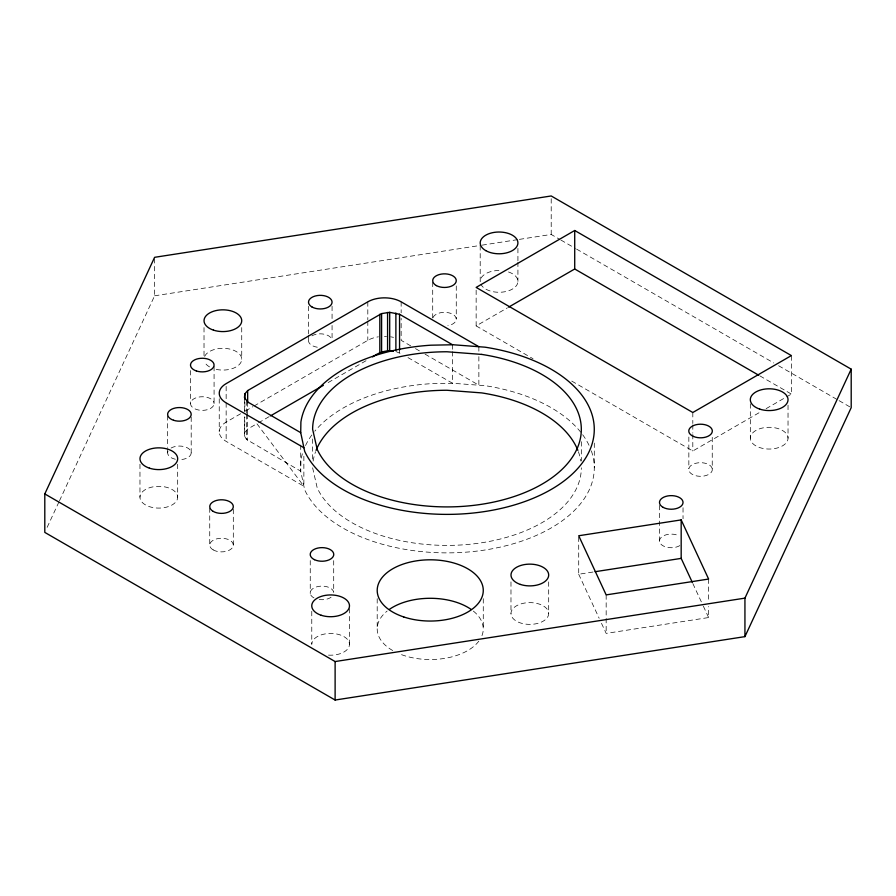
<?xml version="1.0" encoding="UTF-8"?>
<svg xmlns="http://www.w3.org/2000/svg" width="896" height="896" viewBox="0 0 896 896"><rect width="100%" height="100%" fill="white"/><g stroke="black" fill="none" stroke-linecap="round" stroke-linejoin="round"><path stroke-width="0.67" stroke-dasharray="4.48 3.36" d="M591.338 450.89A147.314 85.053 0 0 1 480.726 550.614A147.314 85.053 0 0 1 304.685 489.843L300.72 471.173L246.478 439.432L244.451 435.971L244.866 417.211M47.152 527.341L58.89 502.04M59.483 500.774L154.605 295.803L154.605 258.686M244.866 432.331L247.666 429.061L257.275 423.506M240.677 413.739L226.15 422.128A23.565 13.608 0 0 0 226.15 441.37L303.867 486.237L303.867 454.619M245.515 410.939L252.784 406.739M253.994 406.045L367.808 340.334A23.565 13.608 0 0 1 378.381 336.806M258.474 422.811L269.293 416.573M328.16 382.581L366.61 360.382M476.146 290.158L476.146 325.898L507.405 307.854M571.771 381.102L692.81 450.99L761.331 411.432M766.136 408.654L785.378 397.544M786.576 396.85L791.381 394.083L791.381 355.589M154.605 295.803L480.726 245.358M482.104 245.146L518.034 239.579M519.422 239.366L551.208 234.45L559.675 239.344M578.715 537.13L578.715 574.246L593.746 571.917M601.496 623.325L606.166 633.394L708.624 617.546L708.624 606.547M395.886 351.534L401.957 354.144M560.885 240.038L575.4 248.416M576.61 249.122L773.786 362.958M778.624 365.747L837.894 399.974M839.104 400.669L851.2 407.658M759.909 375.906L791.381 394.083M476.146 325.898L533.03 358.747M410.715 345.856L401.15 340.334L401.15 318.338M415.498 348.611L420.28 351.378M425.062 354.144L478.867 385.202L485.106 385.672A147.314 85.053 0 0 1 581.874 433.653M407.982 357.605L452.558 383.264L478.867 385.202L478.867 353.584M256.995 423.842L303.867 486.237M692.854 583.565L702.778 604.957M703.371 606.211L708.624 617.546M578.715 574.246L599.166 618.285M312.626 467.824L317.206 487.906A134.344 77.571 0 0 0 464.52 544.734A134.344 77.571 0 0 0 581.325 467.824M788.032 405.182L788.032 438.166A18.861 10.886 0 0 1 759.752 447.597A18.861 10.886 0 0 1 759.752 428.747A18.861 10.886 0 0 1 788.032 438.166M750.322 403.805L750.322 438.166M712.242 437.338L712.242 470.322A11.782 6.81 0 0 1 693.448 474.936A11.782 6.81 0 0 1 695.934 463.232A11.782 6.81 0 0 1 712.242 470.322M708.624 579.051L708.624 601.048M692.81 412.496L692.81 423.494M692.81 424.872L692.81 433.115M692.81 434.493L692.81 450.99M688.845 437.046L688.845 468.664M683.032 507.73L683.032 518.728M659.478 505.389L659.478 541.128M606.166 594.899L606.166 633.394M594.294 443.083L594.294 467.824M581.325 441.706L581.325 460.958M551.208 198.71L551.208 234.45M548.688 581.885L548.688 613.502A18.861 10.886 0 0 1 520.408 622.933A18.861 10.886 0 0 1 520.408 604.072A18.861 10.886 0 0 1 548.688 613.502M517.922 248.405L517.922 260.781M517.922 262.147L517.922 281.4M510.978 581.885L510.978 613.502M483.269 598.674L483.269 628.914M480.2 245.661L480.2 281.4A18.861 10.886 0 0 1 501.525 270.603M478.867 346.707L478.867 352.206M456.266 285.947L456.266 318.942M452.558 344.781L452.558 350.28M452.558 351.646L452.558 383.264L430.864 383.69A146.619 84.65 0 0 0 314.776 431.222M432.712 282.229L432.712 317.968M401.15 301.84L401.15 312.838M399.549 350L399.549 352.755M377.194 598.674L377.205 628.914M367.808 301.84L367.808 319.715M367.808 321.093L367.808 340.334M349.485 608.574L349.485 644.314M333.704 560.65L333.704 592.267A11.782 6.81 0 0 0 316.445 586.914A11.782 6.81 0 0 0 314.474 598.17M332.069 306.219L332.069 319.962M332.069 325.461L332.069 339.203M312.626 438.962L312.626 460.958M311.774 611.33L311.774 644.314A18.861 10.886 0 0 1 332.27 633.472A18.861 10.886 0 0 1 349.194 646.206A18.861 10.886 0 0 1 325.741 654.83M310.251 560.582L310.251 593.566M308.493 306.32L308.493 333.816M308.493 335.194L308.493 340.693M300.72 445.054L300.72 471.173L300.899 460.533A146.619 84.65 0 0 1 302.669 452.85M247.666 401.957L247.666 413.941M247.666 414.333L247.666 440.451M246.478 400.938L246.478 413.314M246.478 414.691L246.478 439.432M244.866 402.091L244.866 411.712M244.451 398.854L244.451 411.23M244.451 416.73L244.451 435.971M241.73 327.578L241.73 359.195M233.307 509.331L233.307 545.07M226.15 386.378L226.15 400.131M226.15 402.875L226.15 441.37M219.24 398.754L219.24 431.749M214.077 366.442L214.077 403.558A11.782 6.81 0 0 1 196.392 409.45A11.782 6.81 0 0 1 196.392 397.667A11.782 6.81 0 0 1 214.077 403.558M209.742 507.954L209.742 545.07M204.019 327.578L204.019 356.451M191.195 417.11L191.195 452.85M190.501 370.574L190.501 403.558M177.677 464.218L177.677 497.213A18.861 10.886 0 0 1 149.397 506.643A18.861 10.886 0 0 1 149.397 487.782A18.861 10.886 0 0 1 177.677 497.213M167.63 415.733L167.63 447.35M167.63 448.728L167.63 452.85M139.966 464.218L139.966 497.213M679.829 545.597A11.782 6.81 0 0 1 663.174 545.877A11.782 6.81 0 0 1 662.682 536.256A11.782 6.81 0 0 1 679.336 535.976M317.318 347.222A11.782 6.81 0 0 1 310.027 337.277M311.886 335.866A11.782 6.81 0 0 1 331.643 338.822M331.072 597.251A11.782 6.81 0 0 1 318.035 599.334M473.346 611.083A53.032 30.621 0 0 1 481.454 636.832M478.834 641.155A53.032 30.621 0 0 1 398.563 653.475M392.728 650.563A53.032 30.621 0 0 1 387.117 611.083M171.08 448.045A11.782 6.81 0 0 1 190.299 450.251A11.782 6.81 0 0 1 179.413 459.659M175.381 459.245A11.782 6.81 0 0 1 168.034 451.091M204.669 356.384A18.861 10.886 0 0 1 228.939 348.891A18.861 10.886 0 0 1 240.296 363.362A18.861 10.886 0 0 1 214.536 368.962M209.541 366.901A18.861 10.886 0 0 1 204.669 362.018M582.68 434.739A147.314 85.053 0 0 1 589.277 445.816M384.474 336.347A23.565 13.608 0 0 1 386.534 336.403M390.578 336.806A23.565 13.608 0 0 1 393.501 337.378M313.141 461.082A134.344 77.571 0 0 1 315.571 451.685M578.379 451.685A134.344 77.571 0 0 1 580.821 461.082M305.536 445.525A146.619 84.65 0 0 1 313.902 432.286M433.014 317.576A11.782 6.81 0 0 1 452.57 314.194A11.782 6.81 0 0 1 447.866 325.662M508.491 271.97A18.861 10.886 0 0 1 510.541 290.035A18.861 10.886 0 0 1 480.85 284.211M213.192 549.886A11.782 6.81 0 0 0 232.904 546.829A11.782 6.81 0 0 0 218.478 538.496A11.782 6.81 0 0 0 213.192 549.886"/><path stroke-width="1.34" d="M300.72 432.678L300.899 422.05A146.619 84.65 0 0 1 430.864 345.195L453.219 344.758L485.106 347.189A147.314 85.053 0 0 1 551.141 489.474A147.314 85.053 0 0 1 304.685 451.349L300.72 432.678L247.666 401.957L244.451 397.488L244.866 393.848L247.666 390.566L381.595 313.589L389.693 312.334L399.549 314.261L452.558 344.781M44.8 493.92L154.605 257.32L551.208 195.966L851.2 369.163L851.2 407.658L744.934 636.63L335.115 700.034L44.8 532.403L44.8 493.92L335.115 661.55L744.934 598.136L851.2 369.163M574.717 230.496L476.146 287.414L692.81 412.496L791.381 355.589L574.717 230.496L574.717 268.99L758.699 375.211M270.491 415.878L323.355 385.358M372.624 356.91C378.549 352.61 386.019 349.742 393.411 351.243M508.603 307.16L574.717 268.99M681.173 519.904L578.715 535.752L606.166 594.899L708.624 579.051L681.173 519.904L681.173 558.387L692.272 582.299M595.112 571.704L681.173 558.387M478.867 346.707L401.15 301.84A23.565 13.608 0 0 0 367.808 301.84L226.15 383.634A23.565 13.608 0 0 0 226.15 402.875L303.867 447.742M744.934 598.136L744.934 636.63M399.549 314.261L399.549 350M395.886 313.04L395.886 350.157M389.693 312.334L389.693 350.818M387.576 312.413L387.576 350.896M381.595 313.589L381.595 352.072M379.826 314.261L379.826 352.755M335.115 661.55L335.115 700.034M247.666 390.566L247.666 402.942M244.866 393.848L244.866 399.336M389.245 609.482A53.032 30.621 0 0 1 471.218 609.482M316.075 450.363A134.344 77.571 0 0 1 446.981 390.264L481.746 392.907A134.344 77.571 0 0 1 577.875 450.363M481.746 354.413L446.981 351.77A134.344 77.571 0 0 0 312.626 429.341L317.206 449.411A134.344 77.571 0 0 0 541.979 484.187A134.344 77.571 0 0 0 481.746 354.413M759.752 409.114A18.861 10.886 0 0 0 788.032 399.683A18.861 10.886 0 0 0 759.752 390.253A18.861 10.886 0 0 0 759.752 409.114M663.174 507.382A11.782 6.81 0 0 0 682.718 504A11.782 6.81 0 0 0 667.867 495.914A11.782 6.81 0 0 0 663.174 507.382M693.448 436.442A11.782 6.81 0 0 0 712.242 431.838A11.782 6.81 0 0 0 695.934 424.749A11.782 6.81 0 0 0 693.448 436.442M312.01 306.992A11.782 6.81 0 0 0 331.688 303.856A11.782 6.81 0 0 0 317.139 295.59A11.782 6.81 0 0 0 312.01 306.992M436.397 285.6A11.782 6.81 0 0 0 455.952 282.218A11.782 6.81 0 0 0 441.101 274.131A11.782 6.81 0 0 0 436.397 285.6M213.192 511.392A11.782 6.81 0 0 0 232.904 508.346A11.782 6.81 0 0 0 218.478 500.013A11.782 6.81 0 0 0 213.192 511.392M314.474 559.675A11.782 6.81 0 0 0 333.603 555.554A11.782 6.81 0 0 0 317.856 548.061A11.782 6.81 0 0 0 314.474 559.675M485.733 250.6A18.861 10.886 0 0 0 517.272 245.728A18.861 10.886 0 0 0 494.178 232.389A18.861 10.886 0 0 0 485.733 250.6M403.715 616.941A53.032 30.621 0 0 0 483.269 590.419A53.032 30.621 0 0 0 403.715 563.909A53.032 30.621 0 0 0 403.715 616.941M321.194 615.261A18.861 10.886 0 0 0 349.485 605.83A18.861 10.886 0 0 0 321.194 596.4A18.861 10.886 0 0 0 321.194 615.261M520.408 584.438A18.861 10.886 0 0 0 548.688 575.008A18.861 10.886 0 0 0 520.408 565.589A18.861 10.886 0 0 0 520.408 584.438M173.522 420.258A11.782 6.81 0 0 0 191.195 414.366A11.782 6.81 0 0 0 173.522 408.464A11.782 6.81 0 0 0 173.522 420.258M196.392 370.966A11.782 6.81 0 0 0 214.077 365.075A11.782 6.81 0 0 0 196.392 359.173A11.782 6.81 0 0 0 196.392 370.966M149.397 468.149A18.861 10.886 0 0 0 177.677 458.73A18.861 10.886 0 0 0 149.397 449.299A18.861 10.886 0 0 0 149.397 468.149M213.45 330.131A18.861 10.886 0 0 0 241.73 320.712A18.861 10.886 0 0 0 213.45 311.282A18.861 10.886 0 0 0 213.45 330.131"/></g></svg>
